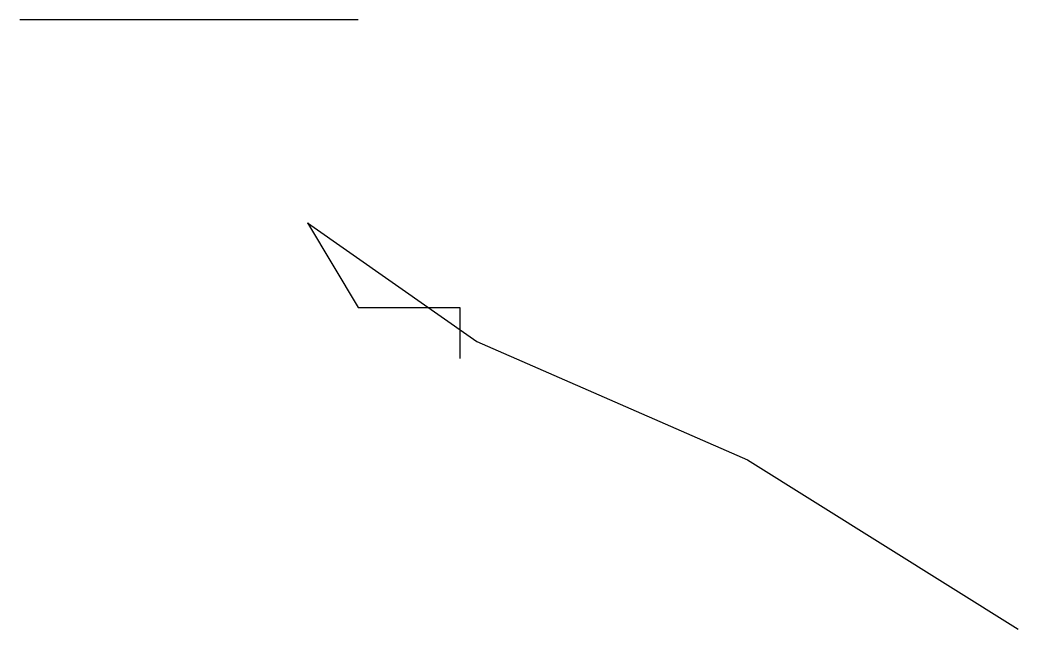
# Model space of a CAD drawing. Header units: millimetres. Extents: x -500 to 2450, y -1300 to 500.
import ezdxf

# ---------------------------------------------------------------- set-up
doc = ezdxf.new("R2010")
doc.units = ezdxf.units.MM
doc.layers.add('Layer1', color=5, linetype='Continuous')

msp = doc.modelspace()

# ---------------------------------------------------------------- linework, layer by layer
at = {"layer": 'Layer1'}
for p, q in [((500, 500), (-500, 500)), ((350, -100), (500, -350)), ((500, -350), (800, -350)), ((800, -350), (800, -500))]:
    msp.add_line(p, q, dxfattribs=at)
at = {"layer": 'Layer1', "color": 32, "true_color": 0xcd6928}
for p, q in [((350, -100), (500, -350)), ((500, -350), (800, -350)), ((800, -350), (800, -500))]:
    msp.add_line(p, q, dxfattribs=at)
at = {"layer": 'Layer1', "color": 5}
for p, q in [((350, -100), (850, -450)), ((850, -450), (1650, -800)), ((1650, -800), (2450, -1300))]:
    msp.add_line(p, q, dxfattribs=at)

doc.saveas('drawing.dxf')
